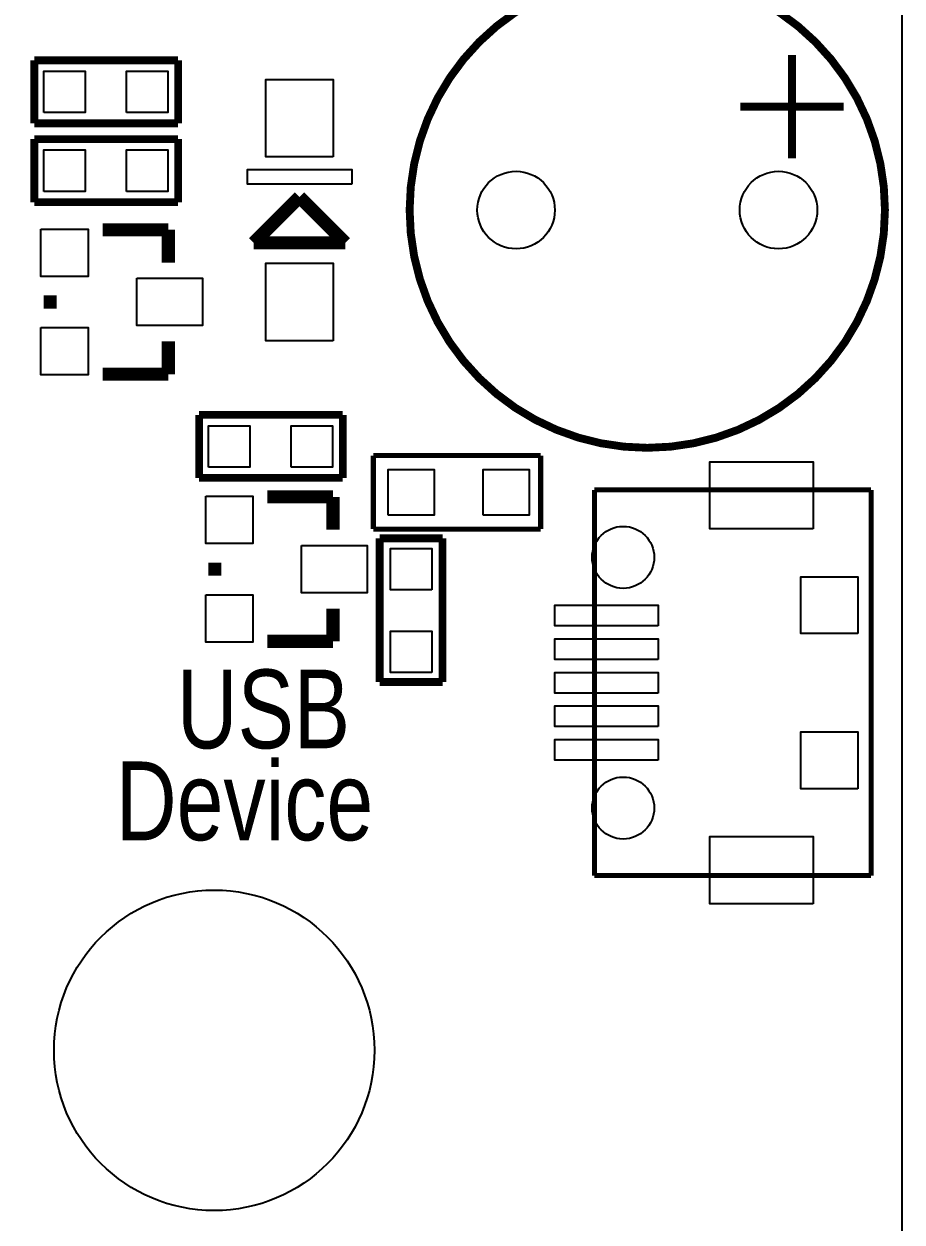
# Model space of a CAD drawing. Extents: x -6 to 176, y 0 to 129.
# Drawn here: x 159 to 176, y 22.2 to 45.38 of the extents above; entities that cross this region are included whole.
import ezdxf

# ---------------------------------------------------------------- set-up
doc = ezdxf.new("R2010")
doc.units = 0
for name, color, linetype in [('BG_OUTLINE', 3, 'CONTINUOUS'), ('BG_SILKSCREEN_TOP', 85, 'CONTINUOUS'), ('PG_SILKSCREEN_TOP', 85, 'CONTINUOUS'), ('PIN_TOP', 69, 'CONTINUOUS')]:
    doc.layers.add(name, color=color, linetype=linetype)

msp = doc.modelspace()

# ---------------------------------------------------------------- linework, layer by layer
at = {"layer": 'BG_OUTLINE'}
msp.add_lwpolyline([(0, 2.54, 0.414214), (2.54, 0), (173.459902, 0, 0.414214), (175.999902, 2.54), (175.999902, 122.460004, 0.414214), (173.459902, 125.000004), (2.54, 125.000004, 0.414214), (0, 122.460004)], format="xyb", close=True, dxfattribs=at)
at = {"layer": 'PG_SILKSCREEN_TOP', "const_width": 0.1524}
msp.add_lwpolyline([(175.66894, 41.783, 1), (166.46906, 41.783, 1), (175.66894, 41.783)], format="xyb", dxfattribs=at)
at = {"layer": 'PG_SILKSCREEN_TOP'}
for points, const_width in [([(159.2072, 43.4594), (159.2072, 44.6786)], 0.1524), ([(159.2072, 44.6786), (161.9885, 44.6786)], 0.1524), ([(161.9885, 44.6786), (161.9885, 43.4594)], 0.1524), ([(173.869096, 42.782998), (173.869096, 44.782994)], 0.1524), ([(174.869094, 43.782996), (172.869098, 43.782996)], 0.1524), ([(161.9885, 43.4594), (159.2072, 43.4594)], 0.1524), ([(159.2072, 41.9354), (159.2072, 43.1546)], 0.1524), ([(159.2072, 43.1546), (161.9885, 43.1546)], 0.1524), ([(161.9885, 43.1546), (161.9885, 41.9354)], 0.1524), ([(161.9885, 41.9354), (159.2072, 41.9354)], 0.1524), ([(163.449, 41.148), (164.338, 42.037)], 0.254), ([(164.338, 42.037), (165.227, 41.148)], 0.254), ([(161.798, 41.402), (160.528, 41.402)], 0.254), ([(161.798, 40.767), (161.798, 41.402)], 0.254), ([(165.227, 41.148), (163.449, 41.148)], 0.254), ([(159.512, 40.132), (159.512, 39.878)], 0.254), ([(161.798, 39.243), (161.798, 38.608)], 0.254), ([(161.798, 38.608), (160.528, 38.608)], 0.254), ([(162.3949, 36.6014), (162.3949, 37.8206)], 0.1524), ([(162.3949, 37.8206), (165.1762, 37.8206)], 0.1524), ([(165.1762, 37.8206), (165.1762, 36.6014)], 0.1524), ([(165.767004, 37.0332), (169.004996, 37.0332)], 0.100076), ([(165.767004, 35.6108), (165.767004, 37.0332)], 0.100076), ([(169.004996, 37.0332), (169.004996, 35.6108)], 0.100076), ([(165.1762, 36.6014), (162.3949, 36.6014)], 0.1524), ([(170.047158, 28.90901), (170.047158, 36.36899)], 0.100076), ([(170.047158, 36.36899), (175.401986, 36.36899)], 0.100076), ([(175.401986, 36.36899), (175.401986, 28.90901)], 0.100076), ([(164.9857, 36.2331), (163.7157, 36.2331)], 0.254), ([(164.9857, 35.5981), (164.9857, 36.2331)], 0.254), ([(169.004996, 35.6108), (165.767004, 35.6108)], 0.100076), ([(165.8874, 35.433), (167.1066, 35.433)], 0.1524), ([(165.8874, 32.6517), (165.8874, 35.433)], 0.1524), ([(167.1066, 35.433), (167.1066, 32.6517)], 0.1524), ([(162.6997, 34.9631), (162.6997, 34.7091)], 0.254), ([(164.9857, 34.0741), (164.9857, 33.4391)], 0.254), ([(164.9857, 33.4391), (163.7157, 33.4391)], 0.254), ([(167.1066, 32.6517), (165.8874, 32.6517)], 0.1524), ([(175.401986, 28.90901), (170.047158, 28.90901)], 0.100076)]:
    msp.add_lwpolyline(points, dxfattribs=dict(at, const_width=const_width))
msp.add_lwpolyline([(165.354, 42.291), (165.354, 42.56405), (163.322, 42.56405), (163.322, 42.291)], close=True, dxfattribs=at)
at = {"layer": 'PIN_TOP'}
for points in [[(159.39135, 43.66895), (159.39135, 44.46905), (160.19145, 44.46905), (160.19145, 43.66895)], [(160.99155, 43.66895), (160.99155, 44.46905), (161.79165, 44.46905), (161.79165, 43.66895)], [(164.987986, 42.810938), (163.688014, 42.810938), (163.688014, 44.311062), (164.987986, 44.311062)], [(159.39135, 42.14495), (159.39135, 42.94505), (160.19145, 42.94505), (160.19145, 42.14495)], [(160.99155, 42.14495), (160.99155, 42.94505), (161.79165, 42.94505), (161.79165, 42.14495)], [(159.3342, 41.4147), (160.2486, 41.4147), (160.2486, 40.5003), (159.3342, 40.5003)], [(164.987986, 39.254938), (163.688014, 39.254938), (163.688014, 40.755062), (164.987986, 40.755062)], [(161.1884, 40.4622), (162.4584, 40.4622), (162.4584, 39.5478), (161.1884, 39.5478)], [(159.3342, 39.5097), (160.2486, 39.5097), (160.2486, 38.5953), (159.3342, 38.5953)], [(162.57905, 36.81095), (162.57905, 37.61105), (163.37915, 37.61105), (163.37915, 36.81095)], [(164.17925, 36.81095), (164.17925, 37.61105), (164.97935, 37.61105), (164.97935, 36.81095)], [(174.2821, 35.614102), (172.282104, 35.614102), (172.282104, 36.914074), (174.2821, 36.914074)], [(166.0525, 35.8775), (166.0525, 36.7665), (166.9415, 36.7665), (166.9415, 35.8775)], [(167.893746, 35.8775), (167.893746, 36.7665), (168.782746, 36.7665), (168.782746, 35.8775)], [(162.5219, 36.2458), (163.4363, 36.2458), (163.4363, 35.3314), (162.5219, 35.3314)], [(164.3761, 35.2933), (165.6461, 35.2933), (165.6461, 34.3789), (164.3761, 34.3789)], [(166.89705, 34.43605), (166.09695, 34.43605), (166.09695, 35.23615), (166.89705, 35.23615)], [(175.142271, 33.589087), (174.042197, 33.589087), (174.042197, 34.689161), (175.142271, 34.689161)], [(162.5219, 34.3408), (163.4363, 34.3408), (163.4363, 33.4264), (162.5219, 33.4264)], [(171.282106, 33.738947), (169.28211, 33.738947), (169.28211, 34.138997), (171.282106, 34.138997)], [(166.89705, 32.83585), (166.09695, 32.83585), (166.09695, 33.63595), (166.89705, 33.63595)], [(171.282106, 33.088961), (169.28211, 33.088961), (169.28211, 33.489011), (171.282106, 33.489011)], [(171.282106, 32.438975), (169.28211, 32.438975), (169.28211, 32.839025), (171.282106, 32.839025)], [(171.282106, 31.788989), (169.28211, 31.788989), (169.28211, 32.189039), (171.282106, 32.189039)], [(171.282106, 31.139003), (169.28211, 31.139003), (169.28211, 31.539053), (171.282106, 31.539053)], [(175.142271, 30.588839), (174.042197, 30.588839), (174.042197, 31.688913), (175.142271, 31.688913)], [(174.2821, 28.363926), (172.282104, 28.363926), (172.282104, 29.663898), (174.2821, 29.663898)]]:
    msp.add_lwpolyline(points, close=True, dxfattribs=at)
for centre, radius in [((168.529, 41.783), 0.750062), ((173.609, 41.783), 0.750062), ((170.602148, 35.063938), 0.599948), ((170.602148, 30.214062), 0.599948), ((162.687, 25.527), 3.099943)]:
    msp.add_circle(centre, radius, dxfattribs=at)

# ---------------------------------------------------------------- texts
at = {"layer": 'BG_SILKSCREEN_TOP', "width": 0.8}
for s, p in [('USB', (161.9631, 31.369)), ('Device', (160.782, 29.591))]:
    msp.add_text(s, height=1.524, dxfattribs=at).set_placement(p)

doc.saveas('drawing.dxf')
